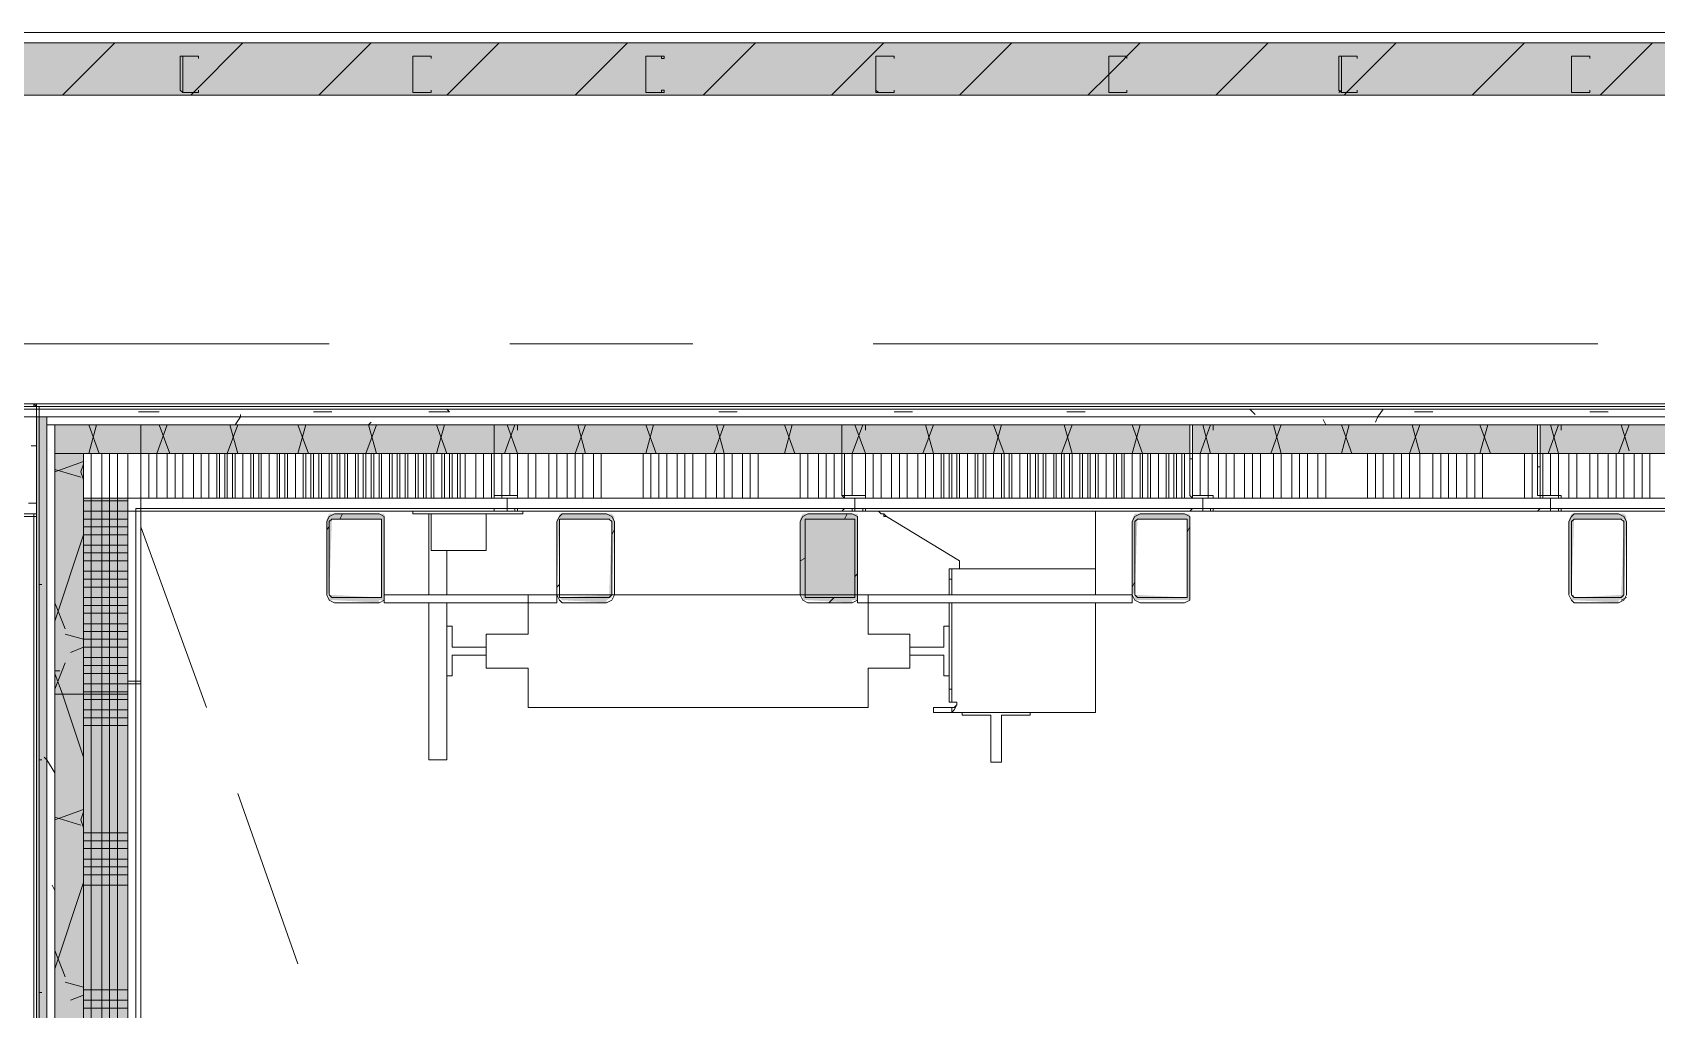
# Model space of a CAD drawing. Header units: metres. Extents: x -2 to 237, y -8 to 52.
# Drawn here: x 22.507 to 25.352, y 31.027 to 32.738 of the extents above; entities that cross this region are included whole.
import ezdxf

# ---------------------------------------------------------------- set-up
doc = ezdxf.new("R2010")
doc.units = ezdxf.units.M
doc.layers.add('PDF_Geometry', color=7, linetype='Continuous', lineweight=0, true_color=0xaaaaaa)
doc.layers.add('PDF_Solid Fills', color=7, linetype='Continuous', lineweight=0, true_color=0xffffff)

msp = doc.modelspace()

# ---------------------------------------------------------------- hatches: boundary and pattern name
at = {"layer": 'PDF_Solid Fills', "lineweight": 0, "transparency": 33554559}
for points in [[(21.9637, 32.7197), (21.9637, 32.6281), (25.4274, 32.6281), (25.4274, 32.7197)], [(22.5181, 29.0223), (22.5317, 29.0177), (22.5318, 29.0177), (22.5318, 32.0645), (22.5135, 32.0645), (22.5135, 29.0223)], [(23.022, 31.7529), (23.0266, 31.7575), (23.0312, 31.8858), (23.1183, 31.8858), (23.1183, 31.7483), (23.0312, 31.7529), (23.0266, 31.7529), (23.0266, 31.7437), (23.0358, 31.7437), (23.1129, 31.7392), (23.1137, 31.7392), (23.1137, 31.7437), (23.1228, 31.7437), (23.1228, 31.895), (23.0266, 31.895), (23.022, 31.8858)], [(23.8513, 31.7529), (23.8559, 31.7529), (23.8559, 31.7437), (23.865, 31.7437), (23.9422, 31.7392), (23.9429, 31.7392), (23.9429, 31.7437), (23.9521, 31.7437), (23.9521, 31.895), (23.8559, 31.895), (23.8513, 31.8858)], [(24.4332, 31.7529), (24.4378, 31.7575), (24.4424, 31.8858), (24.5294, 31.8858), (24.5294, 31.7483), (24.4424, 31.7529), (24.4378, 31.7529), (24.4378, 31.7438), (24.534, 31.7438), (24.534, 31.895), (24.4378, 31.895), (24.4332, 31.8858)], [(25.1983, 31.7529), (25.2029, 31.7575), (25.2075, 31.8858), (25.2945, 31.8858), (25.2899, 31.7529), (25.2075, 31.7483), (25.2075, 31.7529), (25.2029, 31.7529), (25.2029, 31.7437), (25.2075, 31.7437), (25.2847, 31.7392), (25.2854, 31.7392), (25.2854, 31.7437), (25.2945, 31.7483), (25.2991, 31.8904), (25.2945, 31.895), (25.2029, 31.895), (25.1983, 31.8858)]]:
    msp.add_hatch(color=256, dxfattribs=at).paths.add_polyline_path(points)
h = msp.add_hatch(color=256, dxfattribs=at)
h.paths.add_polyline_path([(24.534, 32.0004), (24.534, 32.0508), (22.5455, 32.0508), (22.5455, 32.0004)])
h.paths.add_polyline_path([(25.1479, 32.0508), (25.1479, 32.0004), (25.9588, 32.0004), (25.9588, 32.0508)])
h.paths.add_polyline_path([(24.5386, 32.0508), (24.5386, 32.0004), (25.1433, 32.0004), (25.1433, 32.0508)])
h = msp.add_hatch(color=256, dxfattribs=at)
h.paths.add_polyline_path([(24.534, 32.0004), (24.534, 32.0508), (22.5455, 32.0508), (22.5455, 32.0004)])
h.paths.add_polyline_path([(25.1479, 32.0508), (25.1479, 32.0004), (25.9588, 32.0004), (25.9588, 32.0508)])
h.paths.add_polyline_path([(24.5386, 32.0508), (24.5386, 32.0004), (25.1433, 32.0004), (25.1433, 32.0508)])
h = msp.add_hatch(color=256, dxfattribs=at)
h.paths.add_polyline_path([(22.5959, 29.1872), (22.5959, 32.0004), (22.5455, 32.0004), (22.5455, 29.1872)])
h.paths.add_polyline_path([(22.5959, 29.1826), (22.5455, 29.1826), (22.5455, 29.0819), (22.5959, 29.0819)])
h = msp.add_hatch(color=256, dxfattribs=at)
h.paths.add_polyline_path([(22.5959, 29.1872), (22.5959, 32.0004), (22.5455, 32.0004), (22.5455, 29.1872)])
h.paths.add_polyline_path([(22.5959, 29.1826), (22.5455, 29.1826), (22.5455, 29.0819), (22.5959, 29.0819)])
h = msp.add_hatch(color=256, dxfattribs=at)
h.paths.add_polyline_path([(22.5959, 29.1872), (22.6738, 29.1872), (22.6738, 31.9224), (22.5959, 31.9224)])
h.paths.add_polyline_path([(22.5959, 29.1552), (22.6738, 29.1552), (22.6738, 29.1826), (22.5959, 29.1826)])
h = msp.add_hatch(color=256, dxfattribs=at)
h.paths.add_polyline_path([(22.5959, 29.1872), (22.6738, 29.1872), (22.6738, 31.9224), (22.5959, 31.9224)])
h.paths.add_polyline_path([(22.5959, 29.1552), (22.6738, 29.1552), (22.6738, 29.1826), (22.5959, 29.1826)])
h = msp.add_hatch(color=256, dxfattribs=at)
h.paths.add_polyline_path([(23.4298, 31.8858), (23.4252, 31.8858), (23.4252, 31.7529)])
h.paths.add_polyline_path([(23.5123, 31.7392), (23.5123, 31.7437), (23.5214, 31.7483), (23.526, 31.8904), (23.5214, 31.895), (23.4298, 31.895), (23.4298, 31.8858), (23.5214, 31.8858), (23.5169, 31.7529), (23.4298, 31.7483), (23.4344, 31.7437), (23.5116, 31.7392)])

# ---------------------------------------------------------------- linework, layer by layer
at = {"layer": 'PDF_Geometry', "lineweight": 0}
for points in [[(21.3635, 31.95), (21.3497, 31.95), (21.3497, 32.628), (21.3497, 32.7197), (21.3497, 32.7334), (21.3497, 32.738), (21.3497, 32.7334), (21.9637, 32.7334), (21.9637, 32.7197), (21.9637, 32.6967), (21.9637, 32.6326), (21.9637, 32.628), (21.9637, 32.6326), (21.9637, 32.6967), (21.9637, 32.7197), (21.9637, 32.7334), (21.9637, 32.7197), (21.9637, 32.738), (21.9637, 32.7197), (25.4274, 32.7197), (21.9637, 32.7197)], [(23.0266, 32.1928), (21.7575, 32.1928)], [(23.6635, 32.1928), (23.3428, 32.1928)], [(25.2487, 32.1928), (23.9796, 32.1928)], [(21.9683, 32.0874), (22.5135, 32.0874), (22.5135, 32.0828), (25.3908, 32.0828), (22.5135, 32.0828), (22.5135, 31.895), (21.9637, 31.895)], [(21.9637, 32.0828), (22.5135, 32.0828), (21.9637, 32.0828)], [(21.9637, 32.0782), (22.5135, 32.0782), (22.5181, 32.0782), (25.991, 32.0782)], [(22.5181, 32.0645), (22.5135, 32.0645), (22.5135, 32.0828), (22.5089, 32.0874), (22.5089, 32.0828), (22.5089, 32.0874), (22.5135, 32.0828), (22.5135, 32.0645), (22.5135, 31.8996)], [(22.5135, 32.0782), (22.5135, 32.0828), (22.5181, 32.0828), (22.5181, 32.0782), (22.5181, 32.0645), (22.5181, 31.8996), (22.5181, 29.1826), (22.5181, 29.0177), (22.5181, 28.9994), (22.5135, 28.9994), (22.5135, 31.565), (22.5135, 28.9994), (22.5089, 28.9948), (23.3244, 28.9948), (23.3244, 25.4624)], [(22.5135, 32.0645), (22.5135, 32.0782), (22.5135, 32.0645)], [(22.5135, 32.0645), (21.9637, 32.0645), (22.5135, 32.0645), (22.5135, 32.0141), (22.5043, 32.0141)], [(22.5455, 29.1826), (22.5455, 29.7508), (22.5455, 30.3601), (22.5455, 30.9695), (22.5455, 31.5788), (22.5455, 31.8996), (22.5455, 32.0004), (22.5455, 32.0508), (22.6967, 32.0508), (23.3152, 32.0508), (23.9246, 32.0508), (24.534, 32.0508), (23.9246, 32.0508), (23.3152, 32.0508), (22.6967, 32.0508), (22.5318, 32.0508), (22.5318, 32.0645), (25.9726, 32.0645)], [(25.9726, 23.3365), (25.9726, 31.8996), (25.9726, 32.0508), (25.9726, 32.0645), (22.5318, 32.0645), (22.5318, 32.0508), (22.5318, 31.8996), (22.5318, 29.1826), (22.5318, 29.0315), (22.5318, 29.0177), (23.329, 29.0177), (23.3473, 29.0177), (23.3473, 25.444)], [(25.9588, 32.0004), (22.6967, 32.0004), (22.5455, 32.0004), (22.5455, 32.0508), (22.6967, 32.0508), (23.3152, 32.0508), (23.9246, 32.0508), (24.534, 32.0508)], [(22.5822, 32.0508), (22.5822, 32.0508)], [(22.6967, 32.0416), (22.6967, 32.0416)], [(22.6967, 32.0416), (22.6967, 32.0416)], [(22.7059, 32.0508), (22.7059, 32.0508)], [(22.7196, 32.0508), (22.7196, 32.0508)], [(23.3152, 32.0508), (23.3152, 32.0508)], [(23.3152, 32.0508), (23.3152, 32.0508)], [(23.3565, 32.0508), (23.3565, 32.0508)], [(23.3565, 32.0508), (23.3565, 32.0508)], [(23.3565, 32.0416), (23.3565, 32.0416)], [(23.9658, 32.0508), (23.9658, 32.0508)], [(23.9658, 32.0508), (23.9658, 32.0508)], [(23.9658, 32.0416), (23.9658, 32.0416)], [(24.5386, 32.0508), (24.5386, 32.0508)], [(25.1433, 32.0508), (24.5386, 32.0508)], [(24.5752, 32.0508), (24.5752, 32.0508)], [(24.5752, 32.0508), (24.5752, 32.0508)], [(24.5752, 32.0416), (24.5752, 32.0416)], [(25.1479, 32.0508), (25.1479, 32.0508)], [(25.7573, 32.0508), (25.1479, 32.0508), (25.7573, 32.0508)], [(25.1479, 32.0508), (25.7573, 32.0508), (25.9588, 32.0508), (25.9588, 32.0004), (25.9588, 31.8996), (25.9588, 31.391), (25.9588, 32.0508), (25.9726, 32.0508), (25.9726, 23.3365), (25.9588, 23.3365), (25.9588, 27.0476), (25.9588, 23.3548), (25.9085, 23.3548), (25.9085, 23.845)], [(25.1845, 32.0508), (25.1845, 32.0508)], [(25.1845, 32.0508), (25.1845, 32.0508)], [(25.1845, 32.0416), (25.1845, 32.0416)], [(21.9637, 31.895), (22.5135, 31.895), (21.9637, 31.895), (22.5135, 31.895), (22.5135, 31.9133), (22.4997, 31.9133), (22.5135, 31.9133), (22.5135, 32.0141), (22.5043, 32.0141)], [(22.5959, 29.1872), (22.5959, 29.7508), (22.5959, 30.3601), (22.5959, 30.9695), (22.5959, 31.5788), (22.5959, 32.0004), (22.5455, 32.0004), (22.5455, 31.5788), (22.5455, 30.9695), (22.5455, 30.3601), (22.5455, 29.7508), (22.5455, 29.0819), (22.5776, 29.0819), (22.5959, 29.0819), (22.5959, 29.1826)], [(22.6738, 31.6063), (22.6738, 31.9224), (22.5959, 31.9224), (22.5959, 31.5788), (22.5959, 30.9695), (22.5959, 30.3601), (22.5959, 29.7508), (22.5959, 29.1872), (22.5959, 29.7508), (22.5959, 30.3601), (22.5959, 30.9695), (22.5959, 31.5788), (22.5959, 31.8996), (22.5959, 31.9224), (22.5959, 32.0004), (22.6967, 32.0004), (25.9085, 32.0004)], [(24.534, 31.9912), (24.5386, 31.9912)], [(25.1433, 31.9774), (25.1479, 31.9774)], [(23.3152, 31.927), (23.3152, 31.927)], [(23.9658, 31.9224), (23.9658, 31.927)], [(24.5386, 31.927), (24.5386, 31.927)], [(25.1479, 31.927), (25.1479, 31.927)], [(22.5135, 31.895), (21.9637, 31.895), (22.5135, 31.895)], [(22.6967, 29.1872), (22.6967, 31.8996), (22.6738, 31.8996), (22.6738, 31.6063), (22.6738, 31.8996), (22.6738, 31.9224), (22.6967, 31.9224), (25.8306, 31.9224)], [(22.6967, 29.1872), (22.6967, 31.8996), (25.8077, 31.8996), (25.8077, 25.8564)], [(22.7746, 31.8996), (22.7746, 31.8996)], [(23.0449, 31.8858), (23.0495, 31.895)], [(23.1732, 31.8996), (23.1732, 31.895)], [(23.3565, 31.895), (23.3611, 31.895), (23.3656, 31.895), (23.3611, 31.895), (23.3565, 31.895), (23.1824, 31.895), (23.1778, 31.895), (23.1732, 31.895), (23.1778, 31.895), (23.1824, 31.895)], [(23.2328, 31.7529), (23.2328, 31.8308), (23.3015, 31.8308), (23.3015, 31.895), (23.2053, 31.895), (23.2053, 31.8308), (23.3015, 31.8308), (23.3015, 31.895)], [(23.2328, 31.895), (23.2099, 31.895)], [(23.3198, 31.8996), (23.3198, 31.8996)], [(23.3565, 31.8996), (23.3565, 31.8996)], [(23.3656, 31.895), (23.3656, 31.8996)], [(23.9292, 31.8996), (23.9292, 31.8996)], [(23.9292, 31.8858), (23.9338, 31.895)], [(23.9384, 31.8996), (23.9429, 31.8996), (23.9429, 31.9042)], [(23.9475, 31.9042), (23.9475, 31.9042)], [(23.9475, 31.9042), (23.9475, 31.9042)], [(23.9658, 31.8996), (23.9658, 31.8996)], [(23.9888, 31.8996), (23.9933, 31.895), (23.9979, 31.895), (24.0025, 31.8904)], [(24.1308, 31.7988), (24.1308, 31.8125), (24.0025, 31.8904), (23.9979, 31.8904), (23.9979, 31.895), (23.9933, 31.895)], [(24.369, 31.8996), (24.369, 31.895), (24.369, 31.8904), (24.369, 31.7529), (24.369, 31.7988), (24.1262, 31.7988)], [(24.5386, 31.8996), (24.5386, 31.8996)], [(24.5569, 31.9042), (24.5569, 31.9042)], [(24.5661, 31.8996), (24.5661, 31.8996)], [(24.5752, 31.8996), (24.5752, 31.8996)], [(25.1479, 31.8996), (25.1479, 31.8996)], [(25.1663, 31.9042), (25.1663, 31.9042)], [(25.1845, 31.8996), (25.1845, 31.8996)], [(21.9637, 31.8904), (22.5135, 31.8904), (21.9637, 31.8904)], [(22.6967, 31.8721), (22.8113, 31.5559)], [(23.022, 31.8675), (23.0266, 31.8721)], [(23.4298, 31.8904), (23.4298, 31.8904)], [(23.5214, 31.8583), (23.526, 31.8675)], [(24.5294, 31.8629), (24.534, 31.8721)], [(23.8513, 31.8125), (23.8604, 31.8171)], [(23.9475, 31.785), (23.9521, 31.7896)], [(24.1125, 31.7529), (24.1125, 31.7804), (24.1125, 31.7988), (24.1171, 31.7988), (24.1216, 31.7988), (24.1262, 31.7988), (24.1216, 31.7988), (24.1171, 31.7988), (24.1171, 31.7804), (24.1171, 31.7529)], [(24.1125, 31.7988), (24.1171, 31.7988)], [(23.4252, 31.7667), (23.4298, 31.7713)], [(24.1171, 31.7804), (24.1125, 31.7804)], [(24.4332, 31.7667), (24.4378, 31.7759)], [(23.2236, 31.4643), (23.219, 31.4643), (23.2053, 31.4643), (23.2007, 31.4643), (23.2007, 31.4689), (23.2007, 31.7392), (23.2007, 31.4689), (23.2007, 31.4643), (23.2053, 31.4643), (23.219, 31.4643), (23.2236, 31.4643), (23.2282, 31.4643), (23.2328, 31.4643), (23.2328, 31.7392)], [(23.2328, 31.7346), (23.2328, 31.7346)], [(23.2328, 31.7346), (23.2328, 31.5742), (23.2328, 31.7346)], [(23.9017, 31.7392), (23.9109, 31.7483)], [(24.1125, 31.6979), (24.1125, 31.7392)], [(24.1171, 31.7392), (24.1171, 31.588), (24.1171, 31.565)], [(24.369, 31.5559), (24.369, 31.5605), (24.369, 31.7392), (24.369, 31.643)], [(25.2899, 31.7437), (25.2991, 31.7483)], [(22.5455, 31.6201), (22.5455, 31.6201)], [(22.5455, 31.6201), (22.5455, 31.6201)], [(22.5547, 31.6201), (22.5547, 31.6201)], [(22.6738, 31.6201), (22.6738, 31.6201)], [(22.6967, 31.6201), (22.6967, 31.6201)], [(22.6967, 31.6201), (22.6967, 31.6201)], [(22.6967, 31.6155), (22.6967, 31.6155)], [(24.1125, 31.565), (24.1125, 31.588), (24.1125, 31.6109)], [(22.6738, 30.997), (22.6738, 31.5926)], [(24.1125, 31.588), (24.1171, 31.588)], [(22.5455, 31.5788), (22.5455, 31.5788)], [(22.5455, 31.5788), (22.5455, 31.5788)], [(22.6143, 31.5788), (22.6143, 31.5788)], [(22.6967, 31.5788), (22.6967, 31.5788)], [(22.6967, 31.5788), (22.6967, 31.5788)], [(23.2328, 31.5742), (23.2328, 31.5742)], [(24.1216, 31.5559), (24.1171, 31.5559), (24.085, 31.5559), (24.085, 31.5468), (24.1171, 31.5468), (24.1171, 31.5559), (24.1216, 31.5559), (24.1262, 31.5605), (24.1262, 31.565)], [(24.1262, 31.5605), (24.1216, 31.5514), (24.1171, 31.5468), (24.1766, 31.5468), (24.2361, 31.5468), (24.2957, 31.5468), (24.3598, 31.5468), (24.369, 31.5468), (24.369, 31.5514), (24.369, 31.5605)], [(22.8662, 31.4048), (22.9716, 31.1069)]]:
    msp.add_lwpolyline(points, dxfattribs=at)
for points in [[(21.9637, 32.628), (25.4274, 32.628), (25.4274, 32.738), (21.9637, 32.738), (21.9637, 32.6967), (21.9637, 32.6326)], [(22.7976, 32.6967), (22.77, 32.6967), (22.7654, 32.6967), (22.7654, 32.6372), (22.77, 32.6326), (22.7976, 32.6326), (22.7976, 32.6372), (22.7976, 32.6326), (22.77, 32.6326), (22.77, 32.6372), (22.77, 32.6967), (22.7976, 32.6967), (22.7976, 32.6922)], [(23.2053, 32.6967), (23.1778, 32.6967), (23.1732, 32.6967), (23.1732, 32.6372), (23.1732, 32.6326), (23.1778, 32.6326), (23.2053, 32.6326), (23.2053, 32.6372), (23.2053, 32.6326), (23.1778, 32.6326), (23.1732, 32.6326), (23.1732, 32.6372), (23.1732, 32.6967), (23.1778, 32.6967), (23.2053, 32.6967), (23.2053, 32.6922)], [(23.6131, 32.6967), (23.581, 32.6967), (23.581, 32.6372), (23.581, 32.6326), (23.6131, 32.6326), (23.6131, 32.6372), (23.6085, 32.6372), (23.6085, 32.6326), (23.581, 32.6326), (23.581, 32.6372), (23.581, 32.6967), (23.6085, 32.6967), (23.6085, 32.6922), (23.6131, 32.6922)], [(24.0163, 32.6967), (23.9888, 32.6967), (23.9842, 32.6967), (23.9842, 32.6372), (23.9842, 32.6326), (23.9888, 32.6326), (24.0163, 32.6326), (24.0163, 32.6372), (24.0163, 32.6326), (23.9888, 32.6326), (23.9842, 32.6372), (23.9842, 32.6967), (23.9888, 32.6967), (24.0163, 32.6967), (24.0163, 32.6922)], [(24.424, 32.6967), (24.392, 32.6967), (24.392, 32.6372), (24.392, 32.6326), (24.424, 32.6326), (24.424, 32.6372), (24.424, 32.6326), (24.392, 32.6326), (24.392, 32.6372), (24.392, 32.6967), (24.424, 32.6967), (24.424, 32.6922)], [(24.8272, 32.6967), (24.7997, 32.6967), (24.7951, 32.6967), (24.7951, 32.6372), (24.7997, 32.6326), (24.8272, 32.6326), (24.8272, 32.6372), (24.8272, 32.6326), (24.7997, 32.6326), (24.7997, 32.6372), (24.7997, 32.6967), (24.8272, 32.6967), (24.8272, 32.6922)], [(25.2349, 32.6967), (25.2029, 32.6967), (25.2029, 32.6372), (25.2029, 32.6326), (25.2349, 32.6326), (25.2349, 32.6372), (25.2349, 32.6326), (25.2029, 32.6326), (25.2029, 32.6372), (25.2029, 32.6967), (25.2349, 32.6967), (25.2349, 32.6922)], [(22.5135, 32.0874), (25.4274, 32.0874), (22.5135, 32.0874), (21.9683, 32.0874), (21.9683, 32.628), (21.9683, 32.0874), (21.9637, 32.0828), (22.5135, 32.0828)], [(22.5135, 32.0782), (22.5135, 32.0828), (21.9637, 32.0828), (21.9637, 32.0782)], [(22.5135, 28.9994), (23.329, 28.9994), (23.329, 25.4624), (22.5227, 25.4624), (22.3394, 25.4624), (22.3394, 23.5014), (22.3394, 23.4464), (22.3394, 23.3548), (22.3394, 23.3227), (23.329, 23.3227), (25.8077, 23.3227), (25.991, 23.3227), (25.991, 31.8996), (25.991, 32.0828), (22.5135, 32.0828), (22.5135, 31.8996), (22.5135, 29.1826)], [(25.991, 32.0782), (25.991, 32.0828), (22.5135, 32.0828), (22.5135, 32.0782)], [(22.5135, 32.0782), (22.5135, 28.9994), (22.5181, 28.9994), (22.5181, 32.0782)], [(22.5181, 32.0645), (25.991, 32.0645), (25.991, 32.0782), (22.5181, 32.0782)], [(22.5181, 32.0645), (22.5181, 29.0177), (22.5318, 29.0177), (22.5318, 32.0645)], [(22.5455, 29.0315), (22.5455, 29.7508), (22.5455, 30.3601), (22.5455, 30.9695), (22.5455, 31.5788), (22.5455, 32.0508), (22.5318, 32.0508), (22.5318, 29.0315)], [(22.5455, 32.0508), (22.5455, 32.0278), (22.5455, 32.0508), (22.6967, 32.0508), (22.6967, 31.9774), (22.6967, 32.0508)], [(22.6967, 31.8996), (22.7746, 31.8996), (22.6967, 31.8996), (22.6967, 32.0508)], [(22.7196, 32.0508), (22.6967, 32.0508)], [(23.3382, 31.9224), (23.3382, 31.9042), (23.3382, 31.8996), (23.3336, 31.8996), (23.3198, 31.8996), (23.3565, 31.8996), (23.3519, 31.8996), (23.3519, 31.9042), (23.3565, 31.9042), (23.3565, 31.8996), (23.3152, 31.8996), (23.3152, 31.9042), (23.3336, 31.9042), (23.3382, 31.9042), (23.3382, 31.9224), (23.3152, 31.9224), (23.3152, 31.927), (23.3152, 32.0508), (23.3565, 32.0508), (23.3565, 32.0416), (23.3565, 32.0508), (23.3152, 32.0508), (23.3152, 31.927), (23.3565, 31.927), (23.3565, 31.9224)], [(23.9475, 31.9224), (23.9475, 31.9042), (23.9475, 31.8996), (23.9292, 31.8996), (23.9658, 31.8996), (23.9612, 31.8996), (23.9612, 31.9042), (23.9658, 31.9042), (23.9658, 31.8996), (23.9292, 31.8996), (23.9246, 31.8996), (23.9292, 31.9042), (23.9475, 31.9042), (23.9475, 31.9224), (23.9292, 31.9224), (23.9246, 31.927), (23.9246, 32.0508), (23.9292, 32.0508), (23.9658, 32.0508), (23.9658, 32.0416), (23.9658, 32.0508), (23.9292, 32.0508), (23.9246, 32.0508), (23.9246, 31.927), (23.9292, 31.927), (23.9658, 31.927), (23.9658, 31.9224)], [(24.5569, 31.9224), (24.5569, 31.9042), (24.5569, 31.8996), (24.5386, 31.8996), (24.5752, 31.8996), (24.5706, 31.8996), (24.5706, 31.9042), (24.5752, 31.9042), (24.5752, 31.8996), (24.5386, 31.8996), (24.534, 31.8996), (24.5386, 31.9042), (24.5569, 31.9042), (24.5569, 31.9224), (24.5386, 31.9224), (24.534, 31.927), (24.534, 32.0508), (24.5386, 32.0508), (24.5752, 32.0508), (24.5752, 32.0416), (24.5752, 32.0508), (24.5386, 32.0508), (24.5386, 31.927), (24.5752, 31.927), (24.5752, 31.9224)], [(25.1433, 32.0508), (24.5386, 32.0508)], [(25.1663, 31.9224), (25.1663, 31.9042), (25.1663, 31.8996), (25.1479, 31.8996), (25.1845, 31.8996), (25.18, 31.8996), (25.18, 31.9042), (25.1845, 31.9042), (25.1845, 31.8996), (25.1479, 31.8996), (25.1433, 31.8996), (25.1479, 31.9042), (25.1663, 31.9042), (25.1663, 31.9224), (25.1479, 31.9224), (25.1479, 31.927), (25.1433, 31.927), (25.1433, 32.0508), (25.1479, 32.0508), (25.1845, 32.0508), (25.1845, 32.0416), (25.1845, 32.0508), (25.1479, 32.0508), (25.1479, 31.927), (25.1845, 31.927), (25.1845, 31.9224)], [(25.9085, 32.0004), (22.6967, 32.0004), (22.5959, 32.0004), (22.5959, 31.9224), (22.6967, 31.9224), (25.9085, 31.9224)], [(23.3244, 28.9948), (23.329, 28.9994), (23.329, 25.4624), (23.329, 28.9994), (22.5135, 28.9994), (22.5181, 28.9994), (23.329, 28.9994), (22.5135, 28.9994), (22.5089, 28.9948), (22.5089, 31.895), (22.5089, 28.9948)], [(22.6738, 31.8996), (25.8306, 31.8996), (25.8306, 31.9224), (22.6967, 31.9224), (22.6738, 31.9224)], [(25.6977, 31.9042), (25.6977, 29.5446), (22.6876, 29.5446), (22.6876, 31.9042), (25.6977, 31.9042), (25.6977, 29.5446), (22.6876, 29.5446), (22.6876, 31.9042)], [(23.1228, 31.8812), (23.1228, 31.8904), (23.1137, 31.895), (23.0358, 31.895), (23.0266, 31.8904), (23.022, 31.8812), (23.022, 31.7529), (23.0266, 31.7437), (23.0358, 31.7392), (23.1137, 31.7392), (23.1228, 31.7437), (23.1228, 31.7529)], [(23.2007, 31.7529), (23.2007, 31.895)], [(23.526, 31.8812), (23.5214, 31.8904), (23.5123, 31.895), (23.4344, 31.895), (23.4298, 31.8904), (23.4252, 31.8812), (23.4252, 31.7529), (23.4298, 31.7437), (23.4344, 31.7392), (23.5123, 31.7392), (23.5214, 31.7437), (23.526, 31.7529)], [(23.9521, 31.8812), (23.9521, 31.8904), (23.9429, 31.895), (23.865, 31.895), (23.8559, 31.8904), (23.8513, 31.8812), (23.8513, 31.7529), (23.8559, 31.7437), (23.865, 31.7392), (23.9429, 31.7392), (23.9521, 31.7437), (23.9521, 31.7529)], [(24.534, 31.8812), (24.534, 31.8904), (24.5248, 31.895), (24.4469, 31.895), (24.4378, 31.8904), (24.4332, 31.8812), (24.4332, 31.7529), (24.4378, 31.7437), (24.4469, 31.7392), (24.5248, 31.7392), (24.534, 31.7437), (24.534, 31.7529)], [(25.2991, 31.8812), (25.2945, 31.8904), (25.2854, 31.895), (25.2075, 31.895), (25.2029, 31.8904), (25.1983, 31.8812), (25.1983, 31.7529), (25.2029, 31.7437), (25.2075, 31.7392), (25.2854, 31.7392), (25.2945, 31.7437), (25.2991, 31.7529)], [(23.0358, 31.8858), (23.1137, 31.8858), (23.1183, 31.8858), (23.1183, 31.8812), (23.1183, 31.7529), (23.1183, 31.7483), (23.1137, 31.7483), (23.0358, 31.7483), (23.0312, 31.7483), (23.0266, 31.7529), (23.0266, 31.8812), (23.0312, 31.8858)], [(23.4344, 31.8858), (23.5123, 31.8858), (23.5169, 31.8858), (23.5214, 31.8812), (23.5214, 31.7529), (23.5169, 31.7483), (23.5123, 31.7483), (23.4344, 31.7483), (23.4298, 31.7483), (23.4298, 31.7529), (23.4298, 31.8812), (23.4298, 31.8858)], [(23.865, 31.8858), (23.9429, 31.8858), (23.9475, 31.8858), (23.9475, 31.8812), (23.9475, 31.7529), (23.9475, 31.7483), (23.9429, 31.7483), (23.865, 31.7483), (23.8604, 31.7483), (23.8604, 31.7529), (23.8604, 31.8812), (23.8604, 31.8858)], [(24.4469, 31.8858), (24.5248, 31.8858), (24.5294, 31.8858), (24.5294, 31.8812), (24.5294, 31.7529), (24.5294, 31.7483), (24.5248, 31.7483), (24.4469, 31.7483), (24.4424, 31.7483), (24.4378, 31.7529), (24.4378, 31.8812), (24.4424, 31.8858)], [(25.2075, 31.8858), (25.2854, 31.8858), (25.2899, 31.8858), (25.2945, 31.8812), (25.2945, 31.7529), (25.2899, 31.7483), (25.2854, 31.7483), (25.2075, 31.7483), (25.2029, 31.7529), (25.2029, 31.8812)], [(23.4252, 31.7392), (23.4252, 31.7529), (23.1228, 31.7529), (23.1228, 31.7392)], [(23.9704, 31.6842), (23.9704, 31.7529), (23.3748, 31.7529), (23.3748, 31.6842), (23.3015, 31.6842), (23.3015, 31.6247), (23.3748, 31.6247), (23.3748, 31.5559), (23.9704, 31.5559), (23.9704, 31.6247), (24.0437, 31.6247), (24.0437, 31.6842)], [(24.4332, 31.7392), (24.4332, 31.7529), (23.9521, 31.7529), (23.9521, 31.7392)], [(23.3015, 31.6613), (23.242, 31.6613), (23.242, 31.6979), (23.2328, 31.6979), (23.2328, 31.6109), (23.242, 31.6109), (23.242, 31.6476), (23.3015, 31.6476)], [(24.0437, 31.6476), (24.1033, 31.6476), (24.1033, 31.6109), (24.1125, 31.6109), (24.1125, 31.6979), (24.1033, 31.6979), (24.1033, 31.6613), (24.0437, 31.6613)], [(22.6738, 31.6017), (22.6967, 31.6017), (22.6967, 31.5972), (22.6967, 31.5788), (22.6967, 31.6201), (22.6967, 31.6155), (22.6967, 31.6201), (22.6967, 31.5788), (22.6967, 31.5972), (22.6922, 31.5972), (22.6738, 31.5972), (22.6738, 31.5788), (22.6692, 31.5788), (22.5455, 31.5788), (22.5455, 31.6201), (22.5547, 31.6201), (22.5455, 31.6201), (22.5455, 31.5788), (22.6692, 31.5788), (22.6738, 31.5788), (22.6738, 31.6201)], [(22.6738, 30.997), (22.6738, 31.5926)], [(24.1125, 31.565), (24.1171, 31.565), (24.1216, 31.565), (24.1262, 31.565), (24.1216, 31.565), (24.1171, 31.565)], [(24.2041, 31.4597), (24.2041, 31.5422), (24.2545, 31.5422), (24.2545, 31.5468), (24.1353, 31.5468), (24.1353, 31.5422), (24.1858, 31.5422), (24.1858, 31.4597)]]:
    msp.add_lwpolyline(points, close=True, dxfattribs=at)
at = {"layer": 'PDF_Geometry', "color": 7, "lineweight": 0, "true_color": 0xffffff}
for points in [[(22.5089, 32.7197), (22.5089, 32.7197)], [(23.3656, 32.7197), (23.3656, 32.7197)], [(23.6817, 32.7197), (23.6817, 32.7197)], [(23.92, 32.7197), (23.9154, 32.7197)], [(24.5064, 32.7197), (24.5019, 32.7197)]]:
    msp.add_lwpolyline(points, dxfattribs=at)
at = {"layer": 'PDF_Geometry', "color": 254, "lineweight": 0, "true_color": 0xd4d4d4}
for points in [[(22.5593, 32.628), (22.6509, 32.7197)], [(22.7838, 32.628), (22.7884, 32.6326), (22.8754, 32.7197)], [(23.0083, 32.628), (23.0999, 32.7197)], [(23.2328, 32.628), (23.3244, 32.7197)], [(23.4573, 32.628), (23.5489, 32.7197)], [(23.6817, 32.628), (23.7734, 32.7197)], [(23.9063, 32.628), (23.9979, 32.7197)], [(24.1308, 32.628), (24.2224, 32.7197)], [(24.3553, 32.628), (24.392, 32.6646), (24.4469, 32.7197)], [(24.5798, 32.628), (24.6714, 32.7197)], [(24.8043, 32.628), (24.8089, 32.6326), (24.8959, 32.7197)], [(25.0288, 32.628), (25.1204, 32.7197)], [(25.2533, 32.628), (25.3449, 32.7197)]]:
    msp.add_lwpolyline(points, dxfattribs=at)
at = {"layer": 'PDF_Geometry', "color": 254, "lineweight": 0, "true_color": 0xd2d2d2}
for points in [[(25.2349, 32.6922), (25.2349, 32.6922)], [(23.1732, 32.6418), (23.1732, 32.6418)], [(24.7951, 32.6326), (24.7997, 32.6372)], [(25.2029, 32.6601), (25.2029, 32.6601)], [(22.7838, 32.6326), (22.7838, 32.6326)]]:
    msp.add_lwpolyline(points, dxfattribs=at)
at = {"layer": 'PDF_Geometry', "color": 254, "lineweight": 0, "true_color": 0xeaeaea}
for points in [[(22.7288, 32.0737), (22.6922, 32.0737)], [(22.8708, 32.0645), (22.8708, 32.0691), (22.8708, 32.0645), (22.8616, 32.0508)], [(23.0312, 32.0737), (22.9991, 32.0737)], [(23.2328, 32.0782), (23.2374, 32.0737), (23.2007, 32.0737), (23.2374, 32.0737)], [(23.7414, 32.0737), (23.7093, 32.0737)], [(24.0483, 32.0737), (24.0163, 32.0737)], [(24.3507, 32.0737), (24.3186, 32.0737)], [(24.6393, 32.0782), (24.6485, 32.0691)], [(24.8638, 32.0645), (24.873, 32.0782), (24.8638, 32.0645), (24.8593, 32.0553)], [(24.96, 32.0737), (24.928, 32.0737)], [(25.267, 32.0737), (25.2349, 32.0737)], [(23.0953, 32.0508), (23.0999, 32.0553)], [(24.7676, 32.0599), (24.7722, 32.0508)], [(22.8754, 32.0004), (22.8754, 31.9224)], [(22.9212, 32.0004), (22.9212, 31.9224)], [(22.9671, 32.0004), (22.9671, 31.9224)], [(22.9854, 31.9224), (22.9854, 32.0004)], [(23.0999, 32.0004), (23.0999, 31.9224)], [(24.1445, 32.0004), (24.1445, 31.9224)], [(24.1903, 32.0004), (24.1903, 31.9224)], [(24.2361, 32.0004), (24.2361, 31.9224)], [(24.2545, 31.9224), (24.2545, 32.0004)], [(24.369, 32.0004), (24.369, 31.9224)], [(24.3874, 32.0004), (24.3874, 31.9224)], [(24.4332, 32.0004), (24.4332, 31.9224)], [(24.479, 32.0004), (24.479, 31.9224)], [(22.6738, 31.8125), (22.5959, 31.8125)], [(22.5227, 31.7713), (22.5181, 31.7713)], [(22.5272, 31.4689), (22.5318, 31.4643), (22.5455, 31.4414), (22.5318, 31.4643)], [(22.5227, 31.4643), (22.5181, 31.4643)], [(22.5409, 31.2444), (22.5455, 31.2352)], [(22.5227, 31.0565), (22.5181, 31.0565)]]:
    msp.add_lwpolyline(points, close=True, dxfattribs=at)
at = {"layer": 'PDF_Geometry', "color": 254, "lineweight": 0, "true_color": 0xdddddd}
for points in [[(22.6051, 32.0508), (22.6234, 32.0004)], [(22.6189, 32.0508), (22.6051, 32.0004)], [(22.7426, 32.0508), (22.7242, 32.0004)], [(22.7288, 32.0508), (22.7471, 32.0004)], [(22.8662, 32.0508), (22.8479, 32.0004)], [(22.8525, 32.0508), (22.8662, 32.0004)], [(22.9716, 32.0508), (22.9899, 32.0004)], [(22.9854, 32.0508), (22.9716, 32.0004)], [(23.1091, 32.0508), (23.0907, 32.0004)], [(23.0953, 32.0508), (23.1091, 32.0004)], [(23.2145, 32.0508), (23.2328, 32.0004)], [(23.2282, 32.0508), (23.2145, 32.0004)], [(23.3519, 32.0508), (23.3336, 32.0004)], [(23.3382, 32.0508), (23.3565, 32.0004)], [(23.4756, 32.0508), (23.4573, 32.0004)], [(23.4619, 32.0508), (23.4756, 32.0004)], [(23.581, 32.0508), (23.5993, 32.0004)], [(23.5947, 32.0508), (23.581, 32.0004)], [(23.7184, 32.0508), (23.7001, 32.0004)], [(23.7047, 32.0508), (23.7184, 32.0004)], [(23.8238, 32.0508), (23.8422, 32.0004)], [(23.8376, 32.0508), (23.8238, 32.0004)], [(23.9612, 32.0508), (23.9429, 32.0004)], [(23.9475, 32.0508), (23.9658, 32.0004)], [(24.085, 32.0508), (24.0667, 32.0004)], [(24.0712, 32.0508), (24.085, 32.0004)], [(24.1903, 32.0508), (24.2087, 32.0004)], [(24.2041, 32.0508), (24.1903, 32.0004)], [(24.3278, 32.0508), (24.3095, 32.0004)], [(24.314, 32.0508), (24.3278, 32.0004)], [(24.4332, 32.0508), (24.4515, 32.0004)], [(24.4469, 32.0508), (24.4332, 32.0004)], [(24.5706, 32.0508), (24.5523, 32.0004)], [(24.5569, 32.0508), (24.5706, 32.0004)], [(24.6943, 32.0508), (24.676, 32.0004)], [(24.6806, 32.0508), (24.6943, 32.0004)], [(24.7997, 32.0508), (24.818, 32.0004)], [(24.8134, 32.0508), (24.7997, 32.0004)], [(24.9372, 32.0508), (24.9188, 32.0004)], [(24.9234, 32.0508), (24.9372, 32.0004)], [(25.0425, 32.0508), (25.0608, 32.0004)], [(25.0562, 32.0508), (25.0425, 32.0004)], [(25.18, 32.0508), (25.1617, 32.0004)], [(25.1663, 32.0508), (25.18, 32.0004)], [(25.3037, 32.0508), (25.2854, 32.0004)], [(25.2899, 32.0508), (25.3037, 32.005)], [(22.5959, 31.9866), (22.5455, 31.9683)], [(22.5959, 31.982), (22.5913, 31.9683), (22.5959, 31.9546), (22.5913, 31.9683)], [(22.5455, 31.9728), (22.5913, 31.9591)], [(22.5959, 31.8583), (22.5455, 31.7071)], [(22.5455, 31.7392), (22.5639, 31.6934)], [(22.5639, 31.6842), (22.5959, 31.6751)], [(22.5959, 31.6613), (22.573, 31.6521)], [(22.5639, 31.6338), (22.5455, 31.588)], [(22.5455, 31.6155), (22.5593, 31.5788), (22.5959, 31.4689), (22.5593, 31.5788)], [(22.5959, 31.3772), (22.5455, 31.3589)], [(22.5455, 31.3635), (22.5913, 31.3498)], [(22.5959, 31.3727), (22.5913, 31.3589), (22.5959, 31.3452), (22.5913, 31.3589)], [(22.5959, 31.249), (22.5455, 31.0978)], [(22.5455, 31.1299), (22.5639, 31.084)], [(22.5639, 31.0749), (22.5959, 31.0657)], [(22.5959, 31.0519), (22.573, 31.0428)]]:
    msp.add_lwpolyline(points, close=True, dxfattribs=at)
at = {"layer": 'PDF_Geometry', "color": 254, "lineweight": 0, "true_color": 0xeaeaea}
for points in [[(23.9154, 32.0508), (23.9154, 32.0508)], [(23.9154, 32.0508), (23.9154, 32.0508)], [(22.6097, 29.0819), (22.6097, 29.1552), (22.6097, 31.9224), (22.6097, 32.0004)], [(22.628, 29.0819), (22.628, 29.1552), (22.628, 29.1826), (22.628, 29.7508), (22.628, 30.3601), (22.628, 30.9695), (22.628, 31.5788), (22.628, 31.9224), (22.628, 32.0004)], [(22.6418, 29.1872), (22.6418, 29.7508), (22.6418, 30.3601), (22.6418, 30.9695), (22.6418, 31.5788), (22.6418, 31.9224), (22.6418, 32.0004)], [(22.6555, 29.1872), (22.6555, 29.7508), (22.6555, 30.3601), (22.6555, 30.9695), (22.6555, 31.5788), (22.6555, 31.9224), (22.6555, 32.0004)], [(22.6738, 31.9224), (22.6738, 32.0004)], [(22.6967, 32.0004), (22.6967, 31.9224)], [(22.7105, 32.0004), (22.7105, 31.9224)], [(22.7242, 32.0004), (22.7242, 31.9224)], [(22.7426, 32.0004), (22.7426, 31.9224)], [(22.7563, 32.0004), (22.7563, 31.9224)], [(22.77, 32.0004), (22.77, 31.9224)], [(22.7884, 32.0004), (22.7884, 31.9224)], [(22.8021, 32.0004), (22.8021, 31.9224)], [(22.8158, 32.0004), (22.8158, 31.9224)], [(22.8296, 31.9224), (22.8296, 32.0004)], [(22.8342, 32.0004), (22.8342, 31.9224)], [(22.8434, 31.9224), (22.8434, 32.0004)], [(22.8479, 32.0004), (22.8479, 31.9224)], [(22.8571, 31.9224), (22.8571, 32.0004)], [(22.8616, 32.0004), (22.8616, 31.9224)], [(22.8892, 31.9224), (22.8892, 32.0004)], [(22.8937, 32.0004), (22.8937, 31.9224)], [(22.9029, 31.9224), (22.9029, 32.0004)], [(22.9075, 32.0004), (22.9075, 31.9224)], [(22.935, 31.9224), (22.935, 32.0004)], [(22.9396, 32.0004), (22.9396, 31.9224)], [(22.9487, 31.9224), (22.9487, 32.0004)], [(22.9533, 32.0004), (22.9533, 31.9224)], [(22.9808, 31.9224), (22.9808, 32.0004)], [(22.9945, 31.9224), (22.9945, 32.0004)], [(22.9991, 32.0004), (22.9991, 31.9224)], [(23.0083, 31.9224), (23.0083, 32.0004)], [(23.0129, 32.0004), (23.0129, 31.9224)], [(23.0266, 31.9224), (23.0266, 32.0004)], [(23.0312, 32.0004), (23.0312, 31.9224)], [(23.0403, 31.9224), (23.0403, 32.0004)], [(23.0449, 32.0004), (23.0449, 31.9224)], [(23.0541, 31.9224), (23.0541, 32.0004)], [(23.0587, 32.0004), (23.0587, 31.9224)], [(23.0725, 31.9224), (23.0725, 32.0004)], [(23.077, 32.0004), (23.077, 31.9224)], [(23.0862, 31.9224), (23.0862, 32.0004)], [(23.0907, 32.0004), (23.0907, 31.9224)], [(23.1045, 32.0004), (23.1045, 31.9224)], [(23.1137, 31.9224), (23.1137, 32.0004)], [(23.1183, 32.0004), (23.1183, 31.9224)], [(23.1319, 31.9224), (23.1319, 32.0004)], [(23.1365, 32.0004), (23.1365, 31.9224)], [(23.1457, 31.9224), (23.1457, 32.0004)], [(23.1503, 32.0004), (23.1503, 31.9224)], [(23.1595, 31.9224), (23.1595, 32.0004)], [(23.1641, 32.0004), (23.1641, 31.9224)], [(23.1778, 31.9224), (23.1778, 32.0004)], [(23.1824, 32.0004), (23.1824, 31.9224)], [(23.1916, 31.9224), (23.1916, 32.0004)], [(23.1961, 32.0004), (23.1961, 31.9224)], [(23.2053, 31.9224), (23.2053, 32.0004)], [(23.2099, 32.0004), (23.2099, 31.9224)], [(23.2236, 31.9224), (23.2236, 32.0004)], [(23.2282, 32.0004), (23.2282, 31.9224)], [(23.2374, 31.9224), (23.2374, 32.0004)], [(23.242, 32.0004), (23.242, 31.9224)], [(23.2511, 31.9224), (23.2511, 32.0004)], [(23.2557, 32.0004), (23.2557, 31.9224)], [(23.2648, 31.9224), (23.2648, 32.0004)], [(23.2832, 31.9224), (23.2832, 32.0004)], [(23.2969, 31.9224), (23.2969, 32.0004)], [(23.3107, 31.9224), (23.3107, 32.0004)], [(23.329, 31.9224), (23.329, 32.0004)], [(23.3428, 31.927), (23.3428, 32.0004)], [(23.3565, 31.9224), (23.3565, 32.0004)], [(23.3748, 31.9224), (23.3748, 32.0004)], [(23.3886, 31.9224), (23.3886, 32.0004)], [(23.4114, 32.0004), (23.4114, 31.9224)], [(23.4252, 32.0004), (23.4252, 31.9224)], [(23.4435, 32.0004), (23.4435, 31.9224)], [(23.4573, 32.0004), (23.4573, 31.9224)], [(23.471, 32.0004), (23.471, 31.9224)], [(23.4894, 32.0004), (23.4894, 31.9224)], [(23.5031, 32.0004), (23.5031, 31.9224)], [(23.5764, 31.9224), (23.5764, 32.0004)], [(23.5901, 31.9224), (23.5901, 32.0004)], [(23.6039, 31.9224), (23.6039, 32.0004)], [(23.6177, 31.9224), (23.6177, 32.0004)], [(23.636, 31.9224), (23.636, 32.0004)], [(23.6497, 31.9224), (23.6497, 32.0004)], [(23.6635, 31.9224), (23.6635, 32.0004)], [(23.6863, 32.0004), (23.6863, 31.9224)], [(23.7047, 32.0004), (23.7047, 31.9224)], [(23.7184, 32.0004), (23.7184, 31.9224)], [(23.7322, 32.0004), (23.7322, 31.9224)], [(23.7505, 32.0004), (23.7505, 31.9224)], [(23.7642, 32.0004), (23.7642, 31.9224)], [(23.778, 32.0004), (23.778, 31.9224)], [(23.8513, 31.9224), (23.8513, 32.0004)], [(23.865, 31.9224), (23.865, 32.0004)], [(23.8834, 31.9224), (23.8834, 32.0004)], [(23.8971, 31.9224), (23.8971, 32.0004)], [(23.9109, 31.9224), (23.9109, 32.0004)], [(23.9292, 31.9224), (23.9292, 32.0004)], [(23.9429, 31.927), (23.9429, 32.0004)], [(23.9658, 32.0004), (23.9658, 31.9224)], [(23.9796, 32.0004), (23.9796, 31.9224)], [(23.9933, 32.0004), (23.9933, 31.9224)], [(24.0117, 32.0004), (24.0117, 31.9224)], [(24.0254, 32.0004), (24.0254, 31.9224)], [(24.0391, 32.0004), (24.0391, 31.9224)], [(24.0575, 32.0004), (24.0575, 31.9224)], [(24.0712, 32.0004), (24.0712, 31.9224)], [(24.085, 32.0004), (24.085, 31.9224)], [(24.0987, 31.9224), (24.0987, 32.0004)], [(24.1033, 32.0004), (24.1033, 31.9224)], [(24.1125, 31.9224), (24.1125, 32.0004)], [(24.1171, 32.0004), (24.1171, 31.9224)], [(24.1262, 31.9224), (24.1262, 32.0004)], [(24.1308, 32.0004), (24.1308, 31.9224)], [(24.1583, 31.9224), (24.1583, 32.0004)], [(24.1629, 32.0004), (24.1629, 31.9224)], [(24.172, 31.9224), (24.172, 32.0004)], [(24.1766, 32.0004), (24.1766, 31.9224)], [(24.2041, 31.9224), (24.2041, 32.0004)], [(24.2087, 32.0004), (24.2087, 31.9224)], [(24.2178, 31.9224), (24.2178, 32.0004)], [(24.2224, 32.0004), (24.2224, 31.9224)], [(24.2499, 31.9224), (24.2499, 32.0004)], [(24.2637, 31.9224), (24.2637, 32.0004)], [(24.2682, 32.0004), (24.2682, 31.9224)], [(24.2774, 31.9224), (24.2774, 32.0004)], [(24.282, 32.0004), (24.282, 31.9224)], [(24.2957, 31.9224), (24.2957, 32.0004)], [(24.3003, 32.0004), (24.3003, 31.9224)], [(24.3095, 31.9224), (24.3095, 32.0004)], [(24.314, 32.0004), (24.314, 31.9224)], [(24.3232, 31.9224), (24.3232, 32.0004)], [(24.3278, 32.0004), (24.3278, 31.9224)], [(24.3416, 31.9224), (24.3416, 32.0004)], [(24.3461, 32.0004), (24.3461, 31.9224)], [(24.3553, 31.9224), (24.3553, 32.0004)], [(24.3598, 32.0004), (24.3598, 31.9224)], [(24.3736, 32.0004), (24.3736, 31.9224)], [(24.4011, 31.9224), (24.4011, 32.0004)], [(24.4057, 32.0004), (24.4057, 31.9224)], [(24.4148, 31.9224), (24.4148, 32.0004)], [(24.4194, 32.0004), (24.4194, 31.9224)], [(24.4469, 31.9224), (24.4469, 32.0004)], [(24.4515, 32.0004), (24.4515, 31.9224)], [(24.4607, 31.9224), (24.4607, 32.0004)], [(24.4652, 32.0004), (24.4652, 31.9224)], [(24.4927, 31.9224), (24.4927, 32.0004)], [(24.4973, 32.0004), (24.4973, 31.9224)], [(24.5064, 31.9224), (24.5064, 32.0004)], [(24.511, 32.0004), (24.511, 31.9224)], [(24.5202, 31.9224), (24.5202, 32.0004)], [(24.5248, 32.0004), (24.5248, 31.9224)], [(24.5386, 31.9224), (24.5386, 32.0004)], [(24.5523, 31.927), (24.5523, 32.0004)], [(24.5661, 31.9224), (24.5661, 32.0004)], [(24.5844, 31.9224), (24.5844, 32.0004)], [(24.5981, 31.9224), (24.5981, 32.0004)], [(24.6119, 31.9224), (24.6119, 32.0004)], [(24.6302, 31.9224), (24.6302, 32.0004)], [(24.6439, 31.9224), (24.6439, 32.0004)], [(24.6577, 31.9224), (24.6577, 32.0004)], [(24.6806, 32.0004), (24.6806, 31.9224)], [(24.6943, 32.0004), (24.6943, 31.9224)], [(24.7127, 32.0004), (24.7127, 31.9224)], [(24.7264, 32.0004), (24.7264, 31.9224)], [(24.7401, 32.0004), (24.7401, 31.9224)], [(24.7585, 32.0004), (24.7585, 31.9224)], [(24.7722, 32.0004), (24.7722, 31.9224)], [(24.8455, 31.9224), (24.8455, 32.0004)], [(24.8593, 31.9224), (24.8593, 32.0004)], [(24.873, 31.9224), (24.873, 32.0004)], [(24.8914, 31.9224), (24.8914, 32.0004)], [(24.9051, 31.9224), (24.9051, 32.0004)], [(24.9188, 31.9224), (24.9188, 32.0004)], [(24.9372, 31.9224), (24.9372, 32.0004)], [(24.96, 32.0004), (24.96, 31.9224)], [(24.9738, 32.0004), (24.9738, 31.9224)], [(24.9876, 32.0004), (24.9876, 31.9224)], [(25.0013, 32.0004), (25.0013, 31.9224)], [(25.0196, 32.0004), (25.0196, 31.9224)], [(25.0334, 32.0004), (25.0334, 31.9224)], [(25.0471, 32.0004), (25.0471, 31.9224)], [(25.1204, 31.9224), (25.1204, 32.0004)], [(25.1342, 31.9224), (25.1342, 32.0004)], [(25.1525, 31.9224), (25.1525, 32.0004)], [(25.1663, 31.927), (25.1663, 32.0004)], [(25.18, 31.9224), (25.18, 32.0004)], [(25.1983, 31.9224), (25.1983, 32.0004)], [(25.2121, 31.9224), (25.2121, 32.0004)], [(25.2349, 32.0004), (25.2349, 31.9224)], [(25.2487, 32.0004), (25.2487, 31.9224)], [(25.267, 32.0004), (25.267, 31.9224)], [(25.2808, 32.0004), (25.2808, 31.9224)], [(25.2945, 32.0004), (25.2945, 31.9224)], [(25.3129, 32.0004), (25.3129, 31.9224)], [(25.3265, 32.0004), (25.3265, 31.9224)], [(25.3403, 32.0004), (25.3403, 31.9224)], [(22.5959, 31.9179), (22.6738, 31.9179)], [(22.5959, 31.8996), (22.6738, 31.8996)], [(22.5959, 31.8858), (22.6738, 31.8858)], [(22.5959, 31.8721), (22.6738, 31.8721)], [(22.5959, 31.8583), (22.6738, 31.8583)], [(22.5959, 31.8399), (22.6738, 31.8399)], [(22.5959, 31.8263), (22.6738, 31.8263)], [(22.5959, 31.7942), (22.6738, 31.7942)], [(22.5959, 31.7804), (22.6738, 31.7804)], [(22.5959, 31.7667), (22.6738, 31.7667)], [(22.5959, 31.7483), (22.6738, 31.7483)], [(22.5959, 31.7346), (22.6738, 31.7346)], [(22.5959, 31.7209), (22.6738, 31.7209)], [(22.5959, 31.7025), (22.6738, 31.7025)], [(22.5959, 31.6888), (22.6738, 31.6888)], [(22.5959, 31.6751), (22.6738, 31.6751)], [(22.5959, 31.6613), (22.6738, 31.6613)], [(22.5959, 31.643), (22.6738, 31.643)], [(22.5959, 31.6293), (22.6738, 31.6293)], [(22.5959, 31.6155), (22.6738, 31.6155)], [(22.5959, 31.5972), (22.6738, 31.5972)], [(22.5959, 31.5834), (22.6738, 31.5834)], [(22.5959, 31.5696), (22.6738, 31.5696)], [(22.5959, 31.5514), (22.6738, 31.5514)], [(22.5959, 31.5376), (22.6738, 31.5376)], [(22.5959, 31.5239), (22.6738, 31.5239)], [(22.5959, 31.336), (22.6738, 31.336)], [(22.5959, 31.3223), (22.6738, 31.3223)], [(22.5959, 31.3085), (22.6738, 31.3085)], [(22.5959, 31.2901), (22.6738, 31.2901)], [(22.5959, 31.2765), (22.6738, 31.2765)], [(22.5959, 31.2627), (22.6738, 31.2627)], [(22.5959, 31.2444), (22.6738, 31.2444)], [(22.5959, 31.0611), (22.6738, 31.0611)], [(22.5959, 31.0428), (22.6738, 31.0428)], [(22.5959, 31.029), (22.6738, 31.029)]]:
    msp.add_lwpolyline(points, dxfattribs=at)

doc.saveas('drawing.dxf')
